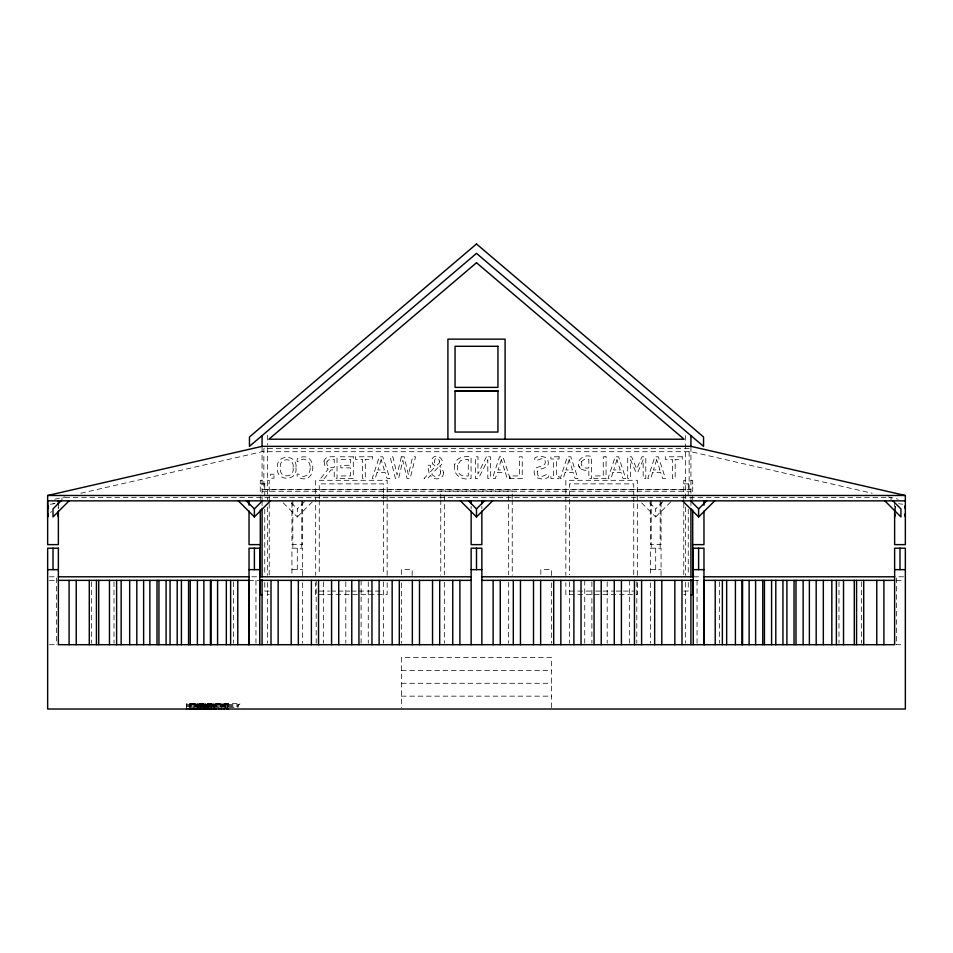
<?xml version="1.0" encoding="UTF-8"?>
<svg xmlns="http://www.w3.org/2000/svg" width="953" height="953" viewBox="0 0 953 953"><rect width="100%" height="100%" fill="white"/><g stroke="black" fill="none" stroke-linecap="round" stroke-linejoin="round"><path stroke-width="0.71" stroke-dasharray="4.76 3.57" d="M894.629 508.89L895.343 506.21M229.316 707.317L238.143 707.317L238.143 705.351L240.239 703.659L186.633 703.659L186.633 709.02M283.232 502.85L297.3 516.931L297.3 508.89L305.341 500.849M297.3 516.931L313.382 500.849M641.631 502.85L655.7 516.931L655.7 508.89L663.741 500.849M655.7 516.931L671.782 500.849M50.33 504.244L55.691 503.529M50.33 512.285L51.629 511.749M54.797 499.205L64.84 496.906M80.802 493.249L262.075 451.71L690.925 451.71L872.198 493.249M898.608 503.708L902.67 504.244M262.075 480.3L260.288 480.3L260.288 499.61M267.436 480.3L269.222 480.3L269.222 575.35M685.564 480.3L683.777 480.3L683.777 502.576M690.925 480.3L692.712 480.3L692.712 499.61M260.288 483.874L269.222 483.874M683.777 483.874L692.712 483.874M262.075 489.699L690.925 489.699M440.762 491.021L512.237 491.021M262.075 491.271L690.925 491.271M291.94 569.644L302.661 569.644M650.339 569.644L661.06 569.644M49.437 576.791L56.584 576.791L56.584 644.693M251.771 576.791L259.216 576.791M693.784 576.791L701.229 576.791M903.563 576.791L896.416 576.791L896.416 644.693M49.437 580.365L56.584 580.365M248.804 580.365L259.216 580.365M693.784 580.365L701.337 580.365M896.416 580.365L903.563 580.365M269.222 591.086L264.755 591.086L264.755 582.152M319.255 591.086L329.488 591.086M330.953 591.086L336.802 591.086M338.255 591.086L349.954 591.086M351.419 591.086L357.268 591.086M358.733 591.086L383.582 591.086M569.418 591.086L594.267 591.086M595.732 591.086L601.581 591.086M603.046 591.086L614.745 591.086M616.198 591.086L622.047 591.086M623.512 591.086L633.745 591.086M683.777 591.086L688.245 591.086L688.245 582.152M267.436 594.66L269.222 594.66M683.777 594.66L685.564 594.66M49.437 644.693L57.037 644.693M895.963 644.693L903.563 644.693M401.451 670.424L551.549 670.424M401.451 683.289L551.549 683.289M401.451 696.155L551.549 696.155M186.633 704.446L238.953 704.446M189.313 704.553L227.267 704.553M186.633 705.351L238.143 705.351M186.633 706.34L237.869 706.34M53.011 503.529L54.392 503.708M888.16 496.906L898.202 499.205M581.354 469.138L584.403 470.27L588.835 470.413L588.835 478.501L591.634 478.501L591.634 456.785C583.45 452.77 573.087 462.86 581.354 469.138A6.349 6.349 0 0 1 578.816 466.005M649.672 502.85L655.7 508.89M291.273 502.85L297.3 508.89M510.093 478.501L502.993 456.785L499.539 456.785L492.427 478.501L495.381 478.501L497.299 472.438L505.352 472.438L507.258 478.501L522.244 478.501L522.244 456.785L519.433 456.785L519.433 475.94L510.022 475.94L510.022 478.501M58.193 507.496L58.371 508.89M895.57 506.21L895.57 511.57M894.629 502.183L894.629 506.686M891.055 500.849L891.055 497.573L61.945 497.573L61.945 500.849M861.441 581.818L861.441 643.227M838.985 581.818L838.985 643.227M719.515 581.818L719.515 643.227M697.048 580.365L697.048 643.227M690.925 446.814L690.925 499.634M690.925 501.087L690.925 505.555M688.245 483.874L688.245 495.786M688.245 509.188L688.245 574.707M685.564 435.521L685.564 499.61M685.564 507.032L685.564 575.35M685.564 582.378L685.564 643.204M683.777 503.232L683.777 575.35M661.06 502.302L661.06 544.628L650.339 544.628L650.339 500.849M661.06 575.529L661.06 548.201L650.339 548.201L650.339 575.529M660.167 500.849L660.167 548.201M655.7 548.201L655.7 569.644M651.233 500.849L651.233 548.201M650.339 582.879L650.339 643.215M637.319 575.35L637.319 480.3L565.844 480.3L565.844 575.35M637.319 582.771L637.319 594.66L565.844 594.66L565.844 582.771M636.807 581.818L636.807 643.227M633.745 495.786L633.745 483.874L569.418 483.874L569.418 574.707M633.745 497.275L633.745 501.743M633.745 503.232L633.745 574.707M629.659 580.365L629.659 643.227M607.192 581.818L607.192 643.227M591.884 581.818L591.884 643.227M584.737 580.365L584.737 643.227M569.418 581.818L569.418 643.227M551.549 575.529L551.549 569.644L540.827 569.644L540.827 575.529M551.549 582.879L551.549 643.215M551.549 707.591L551.549 657.558L401.451 657.558L401.451 707.591M512.237 493.976L512.237 498.407M512.237 499.884L512.237 575.243M508.664 496.072L508.664 574.838M508.664 582.271L508.664 643.204M481.861 506.21L481.861 508.89M471.139 506.21L471.139 508.89M444.336 496.072L444.336 574.838M444.336 582.271L444.336 643.204M440.762 493.976L440.762 498.407M440.762 499.884L440.762 575.243M412.172 575.529L412.172 569.644L401.451 569.644L401.451 575.529M401.451 582.879L401.451 643.215M387.156 575.35L387.156 480.3L315.681 480.3L315.681 575.35M387.156 582.771L387.156 594.66L315.681 594.66L315.681 582.771M383.582 492.808L383.582 483.874L319.255 483.874L319.255 492.808M383.582 494.297L383.582 498.764M383.582 500.254L383.582 574.707M383.582 581.818L383.582 643.227M368.263 581.818L368.263 643.227M361.116 580.365L361.116 643.227M345.808 581.818L345.808 643.227M323.341 581.818L323.341 643.227M319.255 494.297L319.255 498.764M319.255 500.254L319.255 574.707M316.193 580.365L316.193 643.227M302.661 500.849L302.661 544.628L291.94 544.628L291.94 500.849M302.661 575.529L302.661 548.201L291.94 548.201L291.94 575.529M302.661 582.879L302.661 643.215M301.767 500.849L301.767 548.201M297.3 548.201L297.3 569.644M292.833 500.849L292.833 548.201M267.436 435.235L267.436 444.956M267.436 447.827L267.436 499.634M267.436 507.032L267.436 575.35M267.436 582.521L267.436 643.204M264.755 483.874L264.755 495.786M264.755 509.188L264.755 574.707M262.075 446.814L262.075 499.634M262.075 501.087L262.075 505.555M255.952 580.365L255.952 643.227M233.485 581.818L233.485 643.227M228.101 703.659L228.101 708.127M227.267 703.659L227.267 708.127M226.838 703.659L226.838 708.127M225.587 703.659L225.504 709.02M225.158 703.659L225.158 709.02M224.158 703.659L224.158 708.127M223.907 703.659L223.907 704.553M222.823 704.553L222.823 708.127M222.24 703.659L222.24 704.553M221.477 703.659L221.477 709.02M220.619 703.659L220.619 704.553M220.143 704.553L220.143 709.02M219.035 703.659L219.035 704.553M218.797 703.659L218.797 709.02M217.439 703.659L217.463 709.02M216.117 703.659L216.117 709.02M215.89 703.659L215.89 706.935M214.782 704.553L214.782 709.02M214.413 703.659L214.413 708.127M213.436 703.659L213.436 709.02M212.924 703.659L212.924 706.935M212.102 704.553L212.102 709.02M211.447 703.659L211.447 708.127M210.756 703.659L210.756 709.02M210.017 703.659L210.017 706.935M209.422 704.553L209.422 709.02M208.636 703.659L208.636 708.127M208.076 703.659L208.076 709.02M207.242 703.659L207.242 708.127M206.741 704.553L206.741 709.02M205.86 703.659L205.86 708.127M205.395 703.659L205.395 709.02M204.561 703.659L204.561 708.127M204.061 704.553L204.061 709.02M203.275 703.659L203.275 708.127M202.715 703.659L202.715 709.02M201.976 703.659L201.976 706.935M201.381 704.553L201.381 709.02M200.726 703.659L200.726 708.127M200.035 703.659L200.035 709.02M199.522 703.659L199.522 706.935M198.701 704.553L198.701 709.02M198.331 703.659L198.331 708.127M197.354 703.659L197.354 709.02M197.128 703.659L197.128 706.935M196.02 703.659L196.032 709.02M194.912 703.659L194.912 704.553M194.674 703.659L194.674 709.02M193.816 703.659L193.816 704.553M193.34 704.553L193.34 709.02M192.756 703.659L192.756 704.553M191.994 703.659L191.994 709.02M191.744 703.659L191.744 704.553M190.993 703.659L190.993 704.553M190.743 703.659L190.743 704.553M190.66 704.553L190.66 708.127M189.742 703.659L189.742 704.553M189.313 703.659L189.313 708.127M114.015 581.818L114.015 643.227M91.559 581.818L91.559 643.227M58.371 503.529L58.371 507.544M293.059 467.816C295.073 478.489 278.407 478.501 280.432 467.816C278.383 457.095 295.108 457.083 293.059 467.816M295.93 467.816C298.075 481.718 275.429 481.706 277.549 467.816C275.405 453.902 298.086 453.902 295.93 467.816M310.213 467.828C310.333 471.223 308.712 475.297 305.043 476.047C301.613 478.394 295.728 469.531 297.324 476.786C317.98 488.281 317.909 447.433 297.324 458.798C295.728 466.16 301.601 457.166 305.067 459.537C308.772 460.311 310.321 464.409 310.213 467.828M443.538 472.533C443.895 479.514 433.603 481.146 430.553 475.392L427.659 478.501L424.037 478.501L429.088 473.141L427.599 465.243L430.363 465.243L430.649 471.521L435.628 466.231L432.388 463.801L431.935 459.048C436.403 451.198 447.696 461.633 439.631 466.208L442.299 468.542L443.538 472.533M457.571 465.29L457.559 469.948L459.024 473.391A6.885 6.885 0 0 0 462.872 475.714L468.28 476.024L468.28 459.263L460.573 460.573L457.571 465.29M454.736 464.707C452.02 474.546 462.253 481.015 471.08 478.501L471.08 456.785C464.79 456.034 455.987 456.964 454.736 464.707M323.996 461.109L325.009 466.672L328.213 469.055L320.708 478.501L324.342 478.501L331.025 469.865L334.229 469.865L334.229 478.501L337.028 478.501L337.028 456.785C332.716 456.916 325.533 455.486 323.996 461.109M439.702 461.228L439.154 463.194L436.962 465.195C433.079 464.29 433.698 456.856 438.13 458.381L439.702 461.228M537.23 471.592L537.373 474.249C540.208 481.551 550.548 468.816 548.499 477.203C543.675 480.312 534.264 479.514 534.156 472.319C533.227 464.409 547.07 468.59 545.128 460.907C542.519 454.295 532.989 465.672 534.978 457.785C539.541 455.057 548.213 456.022 548.344 462.598C548.785 469.603 539.803 467.292 537.23 471.592M440.643 471.842C441.048 476.786 433.96 478.192 431.78 474.117L438.297 467.244L439.774 468.757L440.643 471.842M581.616 461.443C579.65 466.148 584.737 469.043 588.835 467.947L588.835 459.263L584.308 459.453L581.616 461.443M327.093 461.204C325.247 465.862 330.191 468.614 334.229 467.458L334.229 459.263L329.488 459.429L327.093 461.204M401.344 456.785L397.079 475.023L392.862 456.785L390.111 456.785L395.412 478.501L398.568 478.501L402.857 460.466L407.05 478.501L410.135 478.501L415.532 456.785L412.649 456.785L408.408 474.844L404.191 456.785L401.344 456.785M377.09 472.438L375.184 478.501L372.218 478.501L379.33 456.785L382.784 456.785L389.884 478.501L387.061 478.501L385.143 472.438L377.09 472.438M565.141 472.438L563.223 478.501L560.269 478.501L567.369 456.785L570.823 456.785L577.935 478.501L575.1 478.501L573.194 472.438L565.141 472.438M612.934 472.438L611.016 478.501L608.062 478.501L615.161 456.785L618.616 456.785L625.728 478.501L622.893 478.501L620.987 472.438L612.934 472.438M652.65 472.438L650.744 478.501L647.778 478.501L654.89 456.785L658.344 456.785L665.444 478.501L662.621 478.501L660.703 472.438L652.65 472.438M381.129 459.727L377.876 469.972L384.369 469.972L381.129 459.727M501.326 459.727L498.074 469.972L504.578 469.972L501.326 459.727M569.167 459.727L565.915 469.972L572.408 469.972L569.167 459.727M616.96 459.727L613.708 469.972L620.2 469.972L616.96 459.727M656.688 459.727L653.436 469.972L659.929 469.972L656.688 459.727M643.168 459.787L637.712 472.521L636.02 472.521L630.529 459.787L630.529 478.501L627.717 478.501L627.717 456.785L631.613 456.785L636.699 468.876L641.965 456.785L645.789 456.785L645.789 478.501L643.168 478.501L643.168 459.787M486.447 456.785L477.977 473.986L477.977 456.785L475.356 456.785L475.356 478.501L478.501 478.501L487.817 459.775L487.817 478.501L490.426 478.501L490.426 456.785L486.447 456.785M689.138 448.601L263.862 448.601L263.862 489.485L689.138 489.485L689.138 448.601M353.289 456.785L340.114 456.785L340.114 459.346L350.49 459.346L350.49 465.302L340.829 465.302L340.829 467.863L350.49 467.863L350.49 475.94L340.114 475.94L340.114 478.501L353.289 478.501L353.289 456.785M372.373 456.785L355.421 456.785L355.421 459.346L362.497 459.346L362.497 478.501L365.297 478.501L365.297 459.346L372.373 459.346L372.373 456.785M559.089 456.785L550.905 456.785L550.905 459.001L553.598 459.001L553.598 476.286L550.905 476.286L550.905 478.501L559.089 478.501L559.089 476.286L556.397 476.286L556.397 459.001L559.089 459.001L559.089 456.785M606.06 456.785L603.261 456.785L603.261 475.94L593.85 475.94L593.85 478.501L606.06 478.501L606.06 456.785M682.253 456.785L665.289 456.785L665.289 459.346L672.377 459.346L672.377 478.501L675.177 478.501L675.177 459.346L682.253 459.346L682.253 456.785M273.987 474.213L270.652 474.213L270.652 478.192L273.987 478.192L273.987 474.213"/><path stroke-width="1.43" d="M47.65 508.89L48.365 506.21M894.629 516.931L895.343 514.251M48.365 514.251L47.65 516.931L47.65 500.849L905.35 500.849M61.052 500.849L53.011 508.89L53.011 516.931L69.093 500.849M270.473 500.849L254.391 516.931L254.391 508.89L262.432 500.849M492.582 500.849L476.5 516.931L476.5 508.89L484.541 500.849M714.69 500.849L698.609 516.931L698.609 508.89L706.649 500.849M58.371 511.058L58.371 544.628L47.65 544.628L47.65 495.489L262.075 446.349L690.925 446.349L905.35 495.489L905.35 544.628L894.629 544.628L894.629 509.617M455.057 391.075L497.942 391.075M47.65 495.489L905.35 495.489M259.752 544.628L249.031 544.628L249.031 511.058M693.248 544.628L703.969 544.628L703.969 511.058M47.65 569.644L58.371 569.644M249.031 569.644L259.752 569.644M471.139 569.644L481.861 569.644M693.248 569.644L703.969 569.644M894.629 569.644L905.35 569.644M58.371 576.791L249.031 576.791M259.752 576.791L471.139 576.791M481.861 576.791L693.248 576.791M703.969 576.791L894.629 576.791M58.371 580.365L249.031 580.365M259.752 580.365L471.139 580.365M481.861 580.365L693.248 580.365M703.969 580.365L894.629 580.365M262.075 594.66L260.288 594.66L260.288 579.805M690.925 594.66L692.712 594.66L692.712 579.805M892.89 500.849L900.93 508.89L900.93 516.931L884.849 500.849M690.568 500.849L698.609 508.89M682.527 500.849L698.609 516.931M468.459 500.849L476.5 508.89M460.418 500.849L476.5 516.931M246.351 500.849L254.391 508.89M238.31 500.849L254.391 516.931M904.635 506.21L905.35 508.89M904.635 514.251L905.35 516.931M57.656 514.251L58.371 516.931M899.989 548.201L899.989 569.644M883.907 580.365L883.907 644.693M876.76 580.365L876.76 644.693M863.716 580.365L863.716 644.693M856.568 580.365L856.568 644.693M854.293 580.365L854.293 644.693M843.524 580.365L843.524 644.693M836.377 580.365L836.377 644.693M831.838 580.365L831.838 644.693M823.332 580.365L823.332 644.693M816.185 580.365L816.185 644.693M809.371 580.365L809.371 644.693M803.141 580.365L803.141 644.693M795.993 580.365L795.993 644.693M794.052 580.365L794.052 644.693M786.904 580.365L786.904 644.693M782.949 580.365L782.949 644.693M775.802 580.365L775.802 644.693M771.585 580.365L771.585 644.693M764.437 580.365L764.437 644.693M762.757 580.365L762.757 644.693M755.61 580.365L755.61 644.693M749.129 580.365L749.129 644.693M742.566 580.365L742.566 644.693M741.982 580.365L741.982 644.693M735.418 580.365L735.418 644.693M726.662 580.365L726.662 644.693M722.374 580.365L722.374 644.693M715.226 580.365L715.226 644.693M704.196 580.365L704.196 644.693M703.969 500.849L703.969 505.221M703.969 644.693L703.969 548.201L693.248 548.201L693.248 644.693M698.609 548.201L698.609 569.644M692.712 509.998L692.712 576.839M690.925 435.628L690.925 446.349M690.925 508.509L690.925 576.839M690.925 579.567L690.925 644.693M681.991 580.365L681.991 644.693M674.843 580.365L674.843 644.693M661.799 580.365L661.799 644.693M654.651 580.365L654.651 644.693M641.607 580.365L641.607 644.693M634.46 580.365L634.46 644.693M621.416 580.365L621.416 644.693M614.268 580.365L614.268 644.693M601.224 580.365L601.224 644.693M594.076 580.365L594.076 644.693M581.032 580.365L581.032 644.693M573.885 580.365L573.885 644.693M560.841 580.365L560.841 644.693M553.693 580.365L553.693 644.693M540.649 580.365L540.649 644.693M533.501 580.365L533.501 644.693M520.457 580.365L520.457 644.693M513.31 580.365L513.31 644.693M505.09 439.202L505.09 339.137L447.91 339.137L447.91 439.202M500.265 580.365L500.265 644.693M493.118 580.365L493.118 644.693M481.861 500.849L481.861 503.768M481.861 511.058L481.861 544.628L471.139 544.628L471.139 511.058M481.861 644.693L481.861 548.201L471.139 548.201L471.139 644.693M476.5 548.201L476.5 569.644M471.139 500.849L471.139 503.768M459.882 580.365L459.882 644.693M452.735 580.365L452.735 644.693M439.69 580.365L439.69 644.693M432.543 580.365L432.543 644.693M419.499 580.365L419.499 644.693M412.351 580.365L412.351 644.693M399.307 580.365L399.307 644.693M392.159 580.365L392.159 644.693M379.115 580.365L379.115 644.693M371.968 580.365L371.968 644.693M358.924 580.365L358.924 644.693M351.776 580.365L351.776 644.693M338.732 580.365L338.732 644.693M331.584 580.365L331.584 644.693M318.54 580.365L318.54 644.693M311.393 580.365L311.393 644.693M298.349 580.365L298.349 644.693M291.201 580.365L291.201 644.693M278.157 580.365L278.157 644.693M271.009 580.365L271.009 644.693M262.075 435.628L262.075 446.349M262.075 508.509L262.075 576.839M262.075 579.567L262.075 644.693M260.288 509.998L260.288 576.839M259.752 644.693L259.752 548.201L249.031 548.201L249.031 644.693M254.391 548.201L254.391 569.644M249.031 500.849L249.031 505.221M248.804 580.365L248.804 644.693M237.773 580.365L237.773 644.693M230.626 580.365L230.626 644.693M228.101 708.127L228.101 709.02M226.838 708.127L226.838 709.02M226.337 580.365L226.337 644.693M224.158 708.127L224.158 709.02M221.477 708.127L221.477 709.02M218.797 708.127L218.797 709.02M217.582 580.365L217.582 644.693M216.117 708.127L216.117 709.02M215.89 708.127L215.89 709.02M214.413 708.127L214.413 709.02M213.436 708.127L213.436 709.02M212.924 708.127L212.924 709.02M211.447 708.127L211.447 709.02M211.018 580.365L211.018 644.693M210.756 708.127L210.756 709.02M210.434 580.365L210.434 644.693M210.017 708.127L210.017 709.02M208.636 708.127L208.636 709.02M208.076 708.127L208.076 709.02M207.242 708.127L207.242 709.02M205.86 708.127L205.86 709.02M205.395 708.127L205.395 709.02M204.561 708.127L204.561 709.02M204.061 708.127L204.061 709.02M203.871 580.365L203.871 644.693M203.275 708.127L203.275 709.02M202.715 708.127L202.715 709.02M201.976 708.127L201.976 709.02M200.726 708.127L200.726 709.02M200.035 708.127L200.035 709.02M199.522 708.127L199.522 709.02M198.701 708.127L198.701 709.02M198.331 708.127L198.331 709.02M197.39 580.365L197.39 644.693M197.354 708.127L197.354 709.02M197.128 708.127L197.128 709.02M196.02 708.127L196.02 709.02M194.674 708.127L194.674 709.02M193.34 708.127L193.34 709.02M191.994 708.127L191.994 709.02M190.66 708.127L190.66 709.02M190.243 580.365L190.243 644.693M189.313 708.127L189.313 709.02M188.563 580.365L188.563 644.693M186.633 708.234L186.633 709.02M181.415 580.365L181.415 644.693M177.198 580.365L177.198 644.693M170.051 580.365L170.051 644.693M166.096 580.365L166.096 644.693M158.948 580.365L158.948 644.693M157.007 580.365L157.007 644.693M149.859 580.365L149.859 644.693M143.629 580.365L143.629 644.693M136.815 580.365L136.815 644.693M129.668 580.365L129.668 644.693M121.162 580.365L121.162 644.693M116.623 580.365L116.623 644.693M109.476 580.365L109.476 644.693M98.707 580.365L98.707 644.693M96.432 580.365L96.432 644.693M89.284 580.365L89.284 644.693M76.24 580.365L76.24 644.693M69.093 580.365L69.093 644.693M58.371 500.849L58.371 503.768M53.011 548.201L53.011 569.644M476.5 243.98L249.46 436.962L249.46 446.349L476.5 253.367L703.54 446.349L703.54 436.962L476.5 243.98M476.5 262.742L268.901 439.202L684.099 439.202L476.5 262.742M497.942 346.284L455.057 346.284L455.057 387.383L497.942 387.383L497.942 346.284M497.942 390.956L455.057 390.956L455.057 432.054L497.942 432.054L497.942 390.956M58.371 548.201L47.65 548.201L47.65 709.02L905.35 709.02L905.35 548.201L894.629 548.201L894.629 644.693L58.371 644.693L58.371 548.201"/></g></svg>
